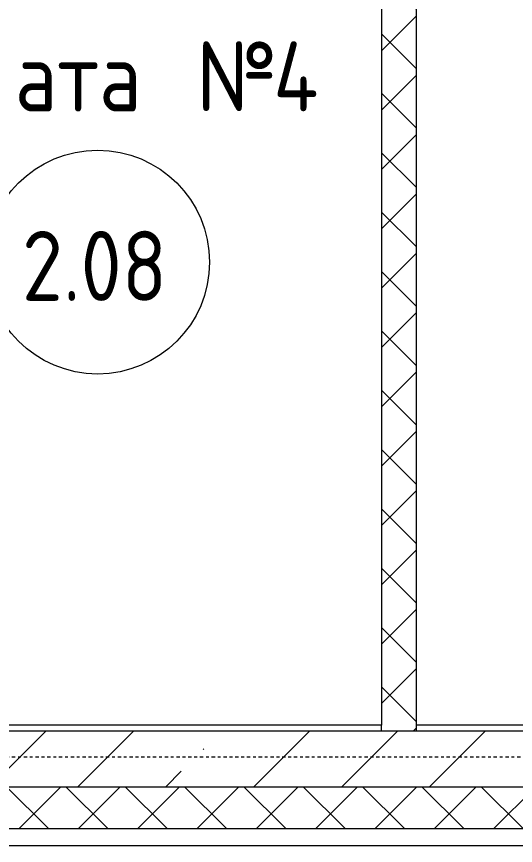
# Model space of a CAD drawing. Header units: millimetres. Extents: x -174154 to -170572, y -111302 to -109817.
# Drawn here: x -174098.98 to -174081.15, y -110624.79 to -110595.16 of the extents above; entities that cross this region are included whole.
import ezdxf

# ---------------------------------------------------------------- set-up
doc = ezdxf.new("R2010")
doc.units = ezdxf.units.MM
doc.linetypes.add('ACAD_ISO02W100', pattern=[15, 12, -3])
doc.linetypes.add('ADSK_Линия сетки', pattern=[21, 12, -3, 3, -3])
for name, color, linetype, lineweight in [('!Подложка', 252, 'ACAD_ISO02W100', 25), ('Марки помещений', 7, 'Continuous', 18), ('Оси', 7, 'Continuous', 9), ('Стены разрез', 7, 'Continuous', 40), ('Стены штриховка', 7, 'Continuous', 18)]:
    doc.layers.add(name, color=color, linetype=linetype, lineweight=lineweight)
doc.styles.add('GOST Common', font='GOST Common.ttf', dxfattribs={"width": 0.9, "height": 250})
pattern_1 = [(45, (30280.00000000015, 12304.99999999978), (-106.0660171779821, 106.0660171779821), []), (135, (30280.00000000015, 12304.99999999978), (-106.0660171779821, -106.0660171779821), [])]

# ---------------------------------------------------------------- blocks, each defined once
blk = doc.blocks.new('ADSK_Марка_Помещение_2_ГОСТ21-501-2011 - Имя и Категория-86712-В_АР_ПЭ_02 Этаж')
at = {"layer": 'Марки помещений'}
blk.add_circle((1.928857696959173e-16, -1.244575859722303e-16), 4.000000000000004, dxfattribs=at)
blk = doc.blocks.new('A$C02fe7d8c')
at = {"layer": 'Стены разрез', "lineweight": 20, "true_color": 0x636466}
h = blk.add_hatch(dxfattribs=at)
h.set_pattern_fill('FP_1', color=251, style=0, pattern_type=2)
h.set_pattern_definition(pattern_1)
h.paths.add_polyline_path([(4101.010066113751, 409.9999999999854), (4226.010066113751, 409.9999999999854), (4226.010066113762, 5014.82884408822), (4101.010066113759, 5014.82884408822), (4101.010066113755, 429.99999999998)])
h = blk.add_hatch(dxfattribs=at)
h.set_pattern_fill('FP_2', color=251, style=0, pattern_type=2)
h.set_pattern_definition([(45, (30280.00000000015, 12304.99999999978), (-314.3089642374204, 314.3089642374204), []), (45, (30594.30900000015, 12304.99999999978), (-314.3089642374204, 314.3089642374204), [555.625, -111.125, 3.353, -107.772])])
h.paths.add_polyline_path([(14392.26481203881, 209.9999999999436), (15029.99999999991, 209.9999999999436), (15029.99999999991, 409.9999999999418), (10920.01034354042, 409.9999999999582), (10920.01034354042, 209.9999999999618), (13641.12819182615, 209.9999999999527)])
h.paths.add_polyline_path([(9560.010343540427, 209.9999999999618), (9560.010343540427, 409.9999999999582), (6599.999999999985, 409.9999999999764), (6599.999999999989, 209.9999999999782), (9134.308470550255, 209.9999999999618)])
h.paths.add_polyline_path([(5239.999999999989, 209.9999999999782), (5239.999999999985, 409.9999999999764), (2320.010343540409, 409.9999999999927), (2320.010343540413, 209.9999999999964), (4627.488749274355, 209.9999999999782)])
h.paths.add_polyline_path([(960.0103435404089, 209.9999999999964), (960.0103435404089, 409.9999999999927), (209.9999999999673, 409.9999999999927), (209.9999999999673, 209.9999999999964), (871.805648211106, 209.9999999999964)])
h = blk.add_hatch(dxfattribs=at)
h.set_pattern_fill('FP_1', color=251, style=0, pattern_type=2)
h.set_pattern_definition(pattern_1)
h.paths.add_polyline_path([(15029.99999999991, 59.99999999994361), (15029.99999999991, 209.9999999999436), (10920.01034354042, 209.9999999999618), (10920.01034354043, 79.99999999996544), (10855.01034354042, 79.99999999996544), (10855.01034354042, 59.99999999995998), (12138.85495140086, 59.99999999995089)])
h.paths.add_polyline_path([(9625.010343540456, 59.99999999995998), (9625.010343540449, 79.99999999996544), (9560.010343540427, 79.99999999996544), (9560.010343540427, 209.9999999999618), (6599.999999999989, 209.9999999999782), (6599.999999999989, 79.99999999997272), (6534.999999999985, 79.99999999997272), (6534.999999999982, 59.99999999997817), (9134.308470550255, 59.99999999995998)])
h.paths.add_polyline_path([(5305.000000000015, 59.99999999997817), (5305.000000000015, 79.99999999997272), (5239.999999999989, 79.99999999997272), (5239.999999999989, 209.9999999999782), (2320.010343540413, 209.9999999999964), (2320.010343540413, 79.99999999998181), (2255.010343540409, 79.99999999998181), (2255.010343540405, 59.99999999999454), (3125.215508849058, 59.99999999998727)])
h.paths.add_polyline_path([(120.6690279984578, 59.99999999999454), (1025.010343540434, 59.99999999999454), (1025.010343540434, 79.9999999999909), (960.0103435404089, 79.9999999999909), (960.0103435404089, 209.9999999999964), (59.9999999999709, 209.9999999999964), (59.9999999999709, 59.99999999999454)])
h.paths.add_polyline_path([(13094.99999999999, 109.9999999989795), (13044.99999999998, 109.9999999989795), (13044.99999999998, 159.9999999989759), (13094.99999999999, 159.9999999989759), (13094.99999999999, 139.9999999989814), (14174.99999999999, 139.9999999989814), (14174.99999999999, 159.9999999989759), (14224.99999999997, 159.9999999989759), (14224.99999999997, 109.9999999989795), (14174.99999999999, 109.9999999989795), (14174.99999999999, 119.9999999989759), (13094.99999999999, 119.9999999989759)])
at = {"layer": 'Оси', "linetype": 'ADSK_Линия сетки'}
blk.add_line((32779.99999999999, 314.9999999997399), (-1856.358330931387, 314.9999999998527), dxfattribs=at)
at = {"layer": 'Стены разрез', "color": 251, "lineweight": 20, "true_color": 0x636466}
for p, q in [((4101.010066113784, 5014.82884408822), (4101.010066113777, 429.9999999999873)), ((4226.01006611378, 429.9999999998799), (4226.010066113788, 5014.828844088219)), ((4101.010066113777, 429.9999999999873), (2320.010343540434, 429.9999999999927)), ((5240.000000000011, 429.9999999999854), (4226.01006611378, 429.9999999999873)), ((2255.010343540431, -7.275957614183426e-12), (5305.00000000004, -1.637090463191271e-11))]:
    blk.add_line(p, q, dxfattribs=at)
at = {"layer": 'Стены штриховка', "color": 251, "lineweight": 20, "true_color": 0x636466}
for p, q in [((4101.010066113777, 409.9999999999891), (4101.01006611378, 429.9999999999873)), ((4226.01006611378, 409.9999999999891), (4226.01006611378, 429.9999999998799)), ((2320.010343540434, 409.9999999999927), (5240.000000000011, 409.9999999999854)), ((2320.010343540438, 209.9999999999927), (5240.000000000018, 209.9999999999818)), ((2255.010343540431, 59.99999999999272), (5305.00000000004, 59.99999999998181))]:
    blk.add_line(p, q, dxfattribs=at)
at = {"layer": 'Марки помещений', "color": 251, "lineweight": 20, "true_color": 0x636466, "xscale": 99.99999999999993, "yscale": 99.99999999999993, "zscale": 99.99999999999993}
blk.add_blockref('ADSK_Марка_Помещение_2_ГОСТ21-501-2011 - Имя и Категория-86712-В_АР_ПЭ_02 Этаж', (3086.287626171626, 2085.002745051797), dxfattribs=at)
at = {"layer": 'Марки помещений', "color": 251, "lineweight": 20, "true_color": 0x636466, "char_height": 249.9999999999997, "attachment_point": 1, "style": 'GOST Common'}
for s, insert, width in [('Палата', (2285.574353045216, 2873.668599921666), 1305.948937499998), ('\\fGOST Common|b0|i0|c204|p34|;\\W.9;№', (3440.480603045216, 2873.668599921666), 331.8986249999996), ('\\fGOST Common|b0|i0|c204|p34|;\\W.9;4', (3714.324353045216, 2873.668599921666), 216.4556249999997), ('2.08', (2815.674353045215, 2196.394836647085), 663.7972499999995)]:
    blk.add_mtext(s, dxfattribs=dict(at, insert=insert, width=width))

msp = doc.modelspace()

# ---------------------------------------------------------------- block references
at = {"layer": '!Подложка', "ltscale": 20, "xscale": 0.01, "yscale": 0.01, "zscale": 0.01}
msp.add_blockref('A$C02fe7d8c', (-174126.9501441634, -110624.7877293258), dxfattribs=at)

doc.saveas('drawing.dxf')
